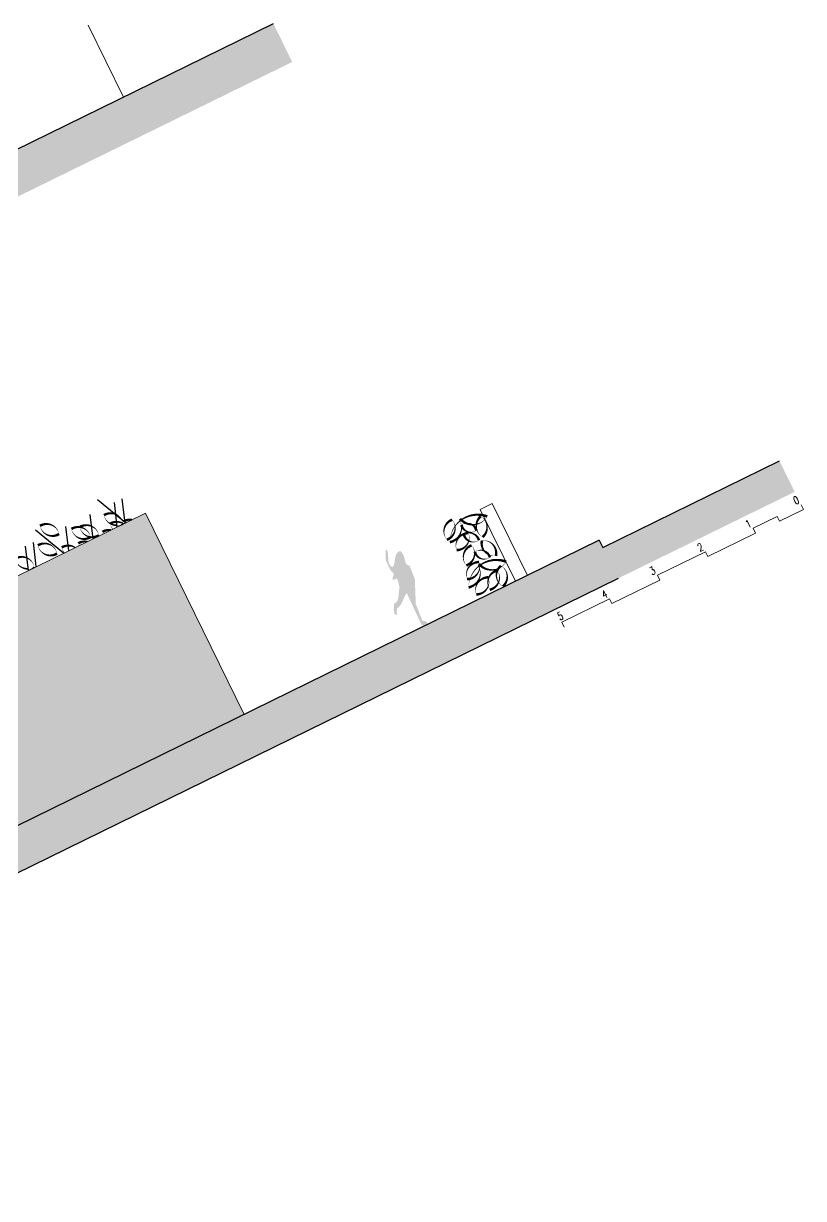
# Model space of a CAD drawing. Header units: millimetres. Extents: x 1754 to 2064, y 960 to 1845.
# Drawn here: x 2048.26 to 2062.89, y 1783.67 to 1805.69 of the extents above; entities that cross this region are included whole.
import ezdxf

# ---------------------------------------------------------------- set-up
doc = ezdxf.new("R2010")
doc.units = ezdxf.units.MM
for name, color, linetype in [('FIGURE_SAGOME', 252, 'Continuous'), ('koty', 3, 'Continuous'), ('okna', 4, 'Continuous'), ('SRAFA', 251, 'Continuous'), ('srafa fasada', 253, 'Continuous'), ('SRAFY', 3, 'Continuous'), ('T_stafaz', 7, 'Continuous'), ('zariz.predmety', 203, 'Continuous'), ('ZDIVO', 1, 'Continuous')]:
    doc.layers.add(name, color=color, linetype=linetype)
doc.styles.add('ROMANS', font='romans.shx', dxfattribs={"width": 0.7})

msp = doc.modelspace()

# ---------------------------------------------------------------- hatches: boundary and pattern name
at = {"layer": 'FIGURE_SAGOME', "linetype": 'Continuous'}
h = msp.add_hatch(color=256, dxfattribs=at)
edge = h.paths.add_edge_path()
edge.add_line((2055.598, 1795.277), (2055.507, 1795.509))
edge.add_arc((2055.451, 1795.493), 0.0582, 375.8318, 395.0629)
edge.add_arc((2055.459, 1795.428), 0.106, 68.2971, 78.6505)
edge.add_line((2055.48, 1795.532), (2055.477, 1795.532))
edge.add_line((2055.477, 1795.532), (2055.449, 1795.548))
edge.add_line((2055.449, 1795.548), (2055.424, 1795.578))
edge.add_line((2055.424, 1795.578), (2055.412, 1795.642))
edge.add_line((2055.412, 1795.642), (2055.395, 1795.703))
edge.add_line((2055.395, 1795.703), (2055.369, 1795.756))
edge.add_line((2055.369, 1795.756), (2055.352, 1795.779))
edge.add_line((2055.352, 1795.779), (2055.33, 1795.799))
edge.add_line((2055.33, 1795.799), (2055.303, 1795.799))
edge.add_line((2055.303, 1795.799), (2055.267, 1795.769))
edge.add_line((2055.267, 1795.769), (2055.246, 1795.734))
edge.add_line((2055.246, 1795.734), (2055.233, 1795.693))
edge.add_line((2055.233, 1795.693), (2055.226, 1795.651))
edge.add_line((2055.226, 1795.651), (2055.214, 1795.568))
edge.add_line((2055.214, 1795.568), (2055.202, 1795.531))
edge.add_line((2055.202, 1795.531), (2055.181, 1795.499))
edge.add_line((2055.181, 1795.499), (2055.142, 1795.522))
edge.add_line((2055.142, 1795.522), (2055.119, 1795.557))
edge.add_line((2055.119, 1795.557), (2055.106, 1795.6))
edge.add_line((2055.106, 1795.6), (2055.101, 1795.647))
edge.add_line((2055.101, 1795.647), (2055.095, 1795.748))
edge.add_line((2055.095, 1795.748), (2055.088, 1795.794))
edge.add_line((2055.088, 1795.794), (2055.072, 1795.833))
edge.add_line((2055.072, 1795.833), (2055.051, 1795.822))
edge.add_line((2055.051, 1795.822), (2055.049, 1795.731))
edge.add_line((2055.049, 1795.731), (2055.053, 1795.642))
edge.add_arc((2055.184, 1795.663), 0.133, 189.2239, 203.8574)
edge.add_arc((2047.947, 1792.369), 7.818, 384.1339, 384.4862, ccw=False)
edge.add_line((2055.082, 1795.566), (2055.123, 1795.479))
edge.add_line((2055.123, 1795.479), (2055.158, 1795.425))
edge.add_line((2055.158, 1795.425), (2055.203, 1795.376))
edge.add_line((2055.203, 1795.376), (2055.198, 1795.34))
edge.add_line((2055.198, 1795.34), (2055.189, 1795.311))
edge.add_line((2055.189, 1795.311), (2055.181, 1795.285))
edge.add_line((2055.181, 1795.285), (2055.181, 1795.257))
edge.add_line((2055.181, 1795.257), (2055.224, 1795.273))
edge.add_line((2055.224, 1795.273), (2055.241, 1795.28))
edge.add_line((2055.241, 1795.28), (2055.261, 1795.284))
edge.add_line((2055.261, 1795.284), (2055.282, 1795.244))
edge.add_line((2055.282, 1795.244), (2055.294, 1795.201))
edge.add_line((2055.294, 1795.201), (2055.301, 1795.159))
edge.add_line((2055.301, 1795.159), (2055.313, 1795.122))
edge.add_line((2055.313, 1795.122), (2055.303, 1795.076))
edge.add_line((2055.303, 1795.076), (2055.299, 1795.029))
edge.add_line((2055.299, 1795.029), (2055.291, 1794.94))
edge.add_line((2055.291, 1794.94), (2055.283, 1794.9))
edge.add_line((2055.283, 1794.9), (2055.268, 1794.866))
edge.add_line((2055.268, 1794.866), (2055.245, 1794.837))
edge.add_line((2055.245, 1794.837), (2055.21, 1794.817))
edge.add_line((2055.21, 1794.817), (2055.204, 1794.704))
edge.add_line((2055.204, 1794.704), (2055.209, 1794.655))
edge.add_line((2055.209, 1794.655), (2055.216, 1794.633))
edge.add_line((2055.216, 1794.633), (2055.229, 1794.614))
edge.add_line((2055.229, 1794.614), (2055.272, 1794.608))
edge.add_line((2055.272, 1794.608), (2055.261, 1794.641))
edge.add_line((2055.261, 1794.641), (2055.26, 1794.677))
edge.add_line((2055.26, 1794.677), (2055.267, 1794.726))
edge.add_line((2055.267, 1794.726), (2055.305, 1794.759))
edge.add_line((2055.305, 1794.759), (2055.335, 1794.796))
edge.add_line((2055.335, 1794.796), (2055.375, 1794.874))
edge.add_line((2055.375, 1794.874), (2055.406, 1794.95))
edge.add_line((2055.406, 1794.95), (2055.424, 1794.984))
edge.add_line((2055.424, 1794.984), (2055.447, 1795.014))
edge.add_line((2055.447, 1795.014), (2055.726, 1794.416))
edge.add_line((2055.726, 1794.416), (2055.795, 1794.421))
edge.add_line((2055.795, 1794.421), (2055.822, 1794.431))
edge.add_line((2055.822, 1794.431), (2055.844, 1794.447))
edge.add_line((2055.844, 1794.447), (2055.817, 1794.475))
edge.add_line((2055.817, 1794.475), (2055.791, 1794.487))
edge.add_line((2055.791, 1794.487), (2055.766, 1794.491))
edge.add_line((2055.766, 1794.491), (2055.743, 1794.491))
edge.add_line((2055.743, 1794.491), (2055.617, 1794.804))
edge.add_line((2055.617, 1794.804), (2055.598, 1795.277))
at = {"layer": 'SRAFA'}
for points in [[(2053.299, 1804.965), (2027.375, 1792.256), (2027.088, 1792.844), (2030.399, 1794.467), (2030.333, 1794.602), (2042.511, 1800.571, 0.004178), (2042.511, 1800.571, -0.004178), (2042.511, 1800.571), (2042.638, 1800.634), (2052.946, 1805.687)], [(2035.357, 1784.388), (2035.709, 1783.67), (2062.719, 1796.911), (2062.433, 1797.494), (2059.122, 1795.871), (2059.056, 1796.006)]]:
    msp.add_hatch(color=256, dxfattribs=at).paths.add_polyline_path(points)
at = {"layer": 'srafa fasada', "linetype": 'Continuous', "lineweight": 0}
h = msp.add_hatch(color=253, dxfattribs=at)
h.dxf.hatch_style = 1
h.paths.add_polyline_path([(2050.549, 1796.513), (2050.106, 1796.296, -0.092693), (2050.076, 1796.281), (2048.441, 1795.479, -0.092693), (2048.41, 1795.465), (2036.636, 1789.693), (2038.485, 1785.922), (2042.013, 1787.651), (2041.947, 1787.786), (2040.913, 1789.896), (2041.63, 1790.247), (2043.337, 1791.085), (2044.372, 1788.974), (2044.438, 1788.84), (2052.398, 1792.742)])
h.paths.add_polyline_path([(2046.57, 1792.669), (2047.019, 1792.889), (2048.053, 1790.779), (2047.604, 1790.559)], flags=16)
h.paths.add_polyline_path([(2046.637, 1792.646), (2046.996, 1792.822), (2047.986, 1790.802), (2047.627, 1790.626)], flags=0)
h.paths.add_polyline_path([(2046.704, 1792.623), (2046.973, 1792.755), (2047.919, 1790.825), (2047.65, 1790.693)], flags=0)

# ---------------------------------------------------------------- linework, layer by layer
at = {"layer": 'okna', "linetype": 'Continuous', "lineweight": 0}
for p, q in [((2050.135, 1804.309), (2049.475, 1805.656)), ((2057.048, 1796.692), (2056.824, 1796.582)), ((2056.824, 1796.582), (2057.484, 1795.235)), ((2057.709, 1795.345), (2057.048, 1796.692)), ((2050.549, 1796.513), (2036.636, 1789.693)), ((2050.549, 1796.513), (2052.398, 1792.742))]:
    msp.add_line(p, q, dxfattribs=at)
at = {"layer": 'SRAFY', "linetype": 'Continuous', "lineweight": 0}
for p, q in [((2062.885, 1796.579), (2062.436, 1796.359)), ((2062.841, 1796.669), (2062.885, 1796.579)), ((2062.392, 1796.449), (2061.944, 1796.229)), ((2062.436, 1796.359), (2062.392, 1796.449)), ((2061.988, 1796.139), (2061.09, 1795.699)), ((2061.944, 1796.229), (2061.988, 1796.139)), ((2061.046, 1795.789), (2060.148, 1795.349)), ((2061.09, 1795.699), (2061.046, 1795.789)), ((2060.192, 1795.259), (2059.294, 1794.819)), ((2060.148, 1795.349), (2060.192, 1795.259)), ((2059.25, 1794.908), (2058.352, 1794.468)), ((2059.294, 1794.819), (2059.25, 1794.908)), ((2058.352, 1794.468), (2058.396, 1794.378))]:
    msp.add_line(p, q, dxfattribs=at)
at = {"layer": 'T_stafaz'}
for p, q in [((2050.174, 1796.329), (2049.65, 1796.762)), ((2050.019, 1796.253), (2049.966, 1796.711)), ((2050.166, 1796.325), (2050.113, 1796.779)), ((2049.566, 1796.031), (2049.512, 1796.488)), ((2049.013, 1795.76), (2048.489, 1796.193)), ((2049.11, 1795.808), (2049.057, 1796.262)), ((2048.501, 1795.509), (2048.448, 1795.963)), ((2048.354, 1795.437), (2048.3, 1795.894))]:
    msp.add_line(p, q, dxfattribs=at)
for points in [[(2050.14, 1796.312, 0.0208, 0.05, 0.288048), (2049.887, 1796.314, 0, 0.0125, 0.120098), (2049.936, 1796.212, 0, 0.0125, 0.120098)], [(2050.297, 1796.389, 0.0319, 0.05, 0.175076), (2050.139, 1796.356, 0, 0.00439, 0.04218), (2050.151, 1796.318, 0, 0.00439, 0.04218)], [(2049.899, 1796.195, 0.0319, 0.05, 0.175076), (2049.742, 1796.161, 0, 0.00439, 0.04218), (2049.753, 1796.123, 0, 0.00439, 0.04218)], [(2049.232, 1795.867, 0.0208, 0.05, 0.288048), (2048.979, 1795.869, 0, 0.0125, 0.120098), (2049.028, 1795.767, 0, 0.0125, 0.120098)]]:
    msp.add_lwpolyline(points, format="xyseb", dxfattribs=at)
at = {"layer": 'zariz.predmety', "color": 253, "linetype": 'Continuous', "ltscale": 0.001}
for points in [[(2050.129, 1796.321, 0, 0, 0), (2050.129, 1796.321, 0, 0.05, 0.520567), (2049.771, 1796.474, 0, 0.0369, 0.369312), (2050.016, 1796.285, 0, 0.0369, 0.369312)], [(2056.2, 1796.013, 0, 0, -0.520567), (2056.2, 1796.013, 0, 0.05, -0.520567), (2056.298, 1796.389, 0, 0.05, -0.520567), (2056.2, 1796.013, 0.05, 0.05, 0)], [(2056.956, 1796.45, 0, 0, -0.520567), (2056.956, 1796.45, 0, 0.05, -0.520567), (2056.447, 1796.409, 0, 0.05, -0.520567), (2056.434, 1796.38, 0, 0.05, -0.520567), (2056.254, 1795.968, 0, 0.05, -0.520567), (2056.956, 1796.45, 0.05, 0.05, 0)], [(2056.472, 1796.29, 0, 0, -0.520567), (2056.472, 1796.29, 0, 0.05, -0.520567), (2056.752, 1796.186, 0, 0.05, -0.520567), (2056.472, 1796.29, 0.05, 0.05, 0)], [(2056.834, 1796.451, 0, 0, -0.520567), (2056.834, 1796.451, 0, 0.05, -0.520567), (2056.869, 1796.064, 0, 0.05, -0.520567), (2056.834, 1796.451, 0.05, 0.05, 0)], [(2048.928, 1796.12, 0, 0, 0.520567), (2048.928, 1796.12, 0, 0.05, 0.520567), (2048.571, 1796.273, 0, 0.05, 0.520567), (2048.928, 1796.12, 0.05, 0.05, 0)], [(2049.518, 1796.063, 0, 0, 0.520567), (2049.518, 1796.063, 0, 0.05, 0.520567), (2049.161, 1796.216, 0, 0.05, 0.520567), (2049.518, 1796.063, 0.05, 0.05, 0)], [(2049.675, 1796.098, 0, 0, 0.520567), (2049.675, 1796.098, 0, 0.05, 0.520567), (2049.317, 1796.251, 0, 0.05, 0.520567), (2049.675, 1796.098, 0.05, 0.05, 0)], [(2056.604, 1796.138, 0, 0, -0.520567), (2056.604, 1796.138, 0, 0.05, -0.520567), (2056.383, 1795.819, 0, 0.05, -0.520567), (2056.604, 1796.138, 0.05, 0.05, 0)], [(2056.519, 1796.107, 0, 0, -0.520567), (2056.519, 1796.107, 0, 0.05, -0.520567), (2056.8, 1796.003, 0, 0.05, -0.520567), (2056.519, 1796.107, 0.05, 0.05, 0)], [(2048.89, 1795.755, 0, 0, 0.520567), (2048.89, 1795.755, 0, 0.05, 0.520567), (2048.532, 1795.908, 0, 0.05, 0.520567), (2048.89, 1795.755, 0.05, 0.05, 0)], [(2056.564, 1795.532, 0, 0, -0.520567), (2056.564, 1795.532, 0, 0.05, -0.520567), (2056.662, 1795.909, 0, 0.05, -0.520567), (2056.564, 1795.532, 0.05, 0.05, 0)], [(2056.857, 1795.998, 0, 0, -0.520567), (2056.857, 1795.998, 0, 0.05, -0.520567), (2057.118, 1795.71, 0, 0.05, -0.520567), (2056.857, 1795.998, 0.05, 0.05, 0)], [(2048.463, 1795.504, 0, 0, 0), (2048.463, 1795.504, 0, 0.05, 0.520567), (2048.106, 1795.657, 0, 0.0369, 0.369312), (2048.35, 1795.469, 0, 0.0369, 0.369312)], [(2056.724, 1795.786, 0, 0, -0.520567), (2056.724, 1795.786, 0, 0.05, -0.520567), (2057.005, 1795.682, 0, 0.05, -0.520567), (2056.724, 1795.786, 0.05, 0.05, 0)], [(2056.8, 1795.595, 0, 0, -0.520567), (2056.8, 1795.595, 0, 0.05, -0.520567), (2056.578, 1795.275, 0, 0.05, -0.520567), (2056.8, 1795.595, 0.05, 0.05, 0)], [(2057.309, 1795.602, 0, 0, -0.520567), (2057.309, 1795.602, 0, 0.05, -0.520567), (2056.8, 1795.561, 0, 0.05, -0.520567), (2056.786, 1795.532, 0, 0.05, -0.520567), (2056.606, 1795.12, 0, 0.05, -0.520567), (2057.309, 1795.602, 0.05, 0.05, 0)], [(2057.004, 1795.077, 0, 0, -0.520567), (2057.004, 1795.077, 0, 0.05, -0.520567), (2057.147, 1795.438, 0, 0.05, -0.520567), (2057.004, 1795.077, 0.05, 0.05, 0)], [(2057.212, 1795.526, 0, 0, -0.520567), (2057.212, 1795.526, 0, 0.05, -0.520567), (2057.247, 1795.139, 0, 0.05, -0.520567), (2057.212, 1795.526, 0.05, 0.05, 0)], [(2056.974, 1795.309, 0, 0, -0.520567), (2056.974, 1795.309, 0, 0.05, -0.520567), (2056.752, 1794.989, 0, 0.05, -0.520567), (2056.974, 1795.309, 0.05, 0.05, 0)]]:
    msp.add_lwpolyline(points, format="xyseb", close=True, dxfattribs=at)
msp.add_lwpolyline([(2049.458, 1795.978, 0.0309, 0.05, 0.185847), (2049.29, 1795.946, 0, 0.00502, 0.04822), (2049.304, 1795.903, 0, 0.00502, 0.04822)], format="xyseb", dxfattribs=at)
at = {"layer": 'ZDIVO'}
for p, q in [((2030.333, 1794.602), (2052.946, 1805.687)), ((2059.122, 1795.871), (2062.433, 1797.494)), ((2059.056, 1796.006), (2035.357, 1784.388)), ((2059.056, 1796.006), (2059.122, 1795.871)), ((2059.408, 1795.287), (2035.709, 1783.67))]:
    msp.add_line(p, q, dxfattribs=at)

# ---------------------------------------------------------------- texts
at = {"layer": 'koty', "linetype": 'Continuous', "lineweight": 0, "char_height": 0.15, "width": 1.66419, "attachment_point": 3, "rotation": 26.115, "style": 'ROMANS'}
for s, insert in [('0', (2062.755, 1796.84)), ('1', (2061.857, 1796.4)), ('2', (2060.959, 1795.96)), ('3', (2060.061, 1795.519)), ('4', (2059.163, 1795.079)), ('5', (2058.332, 1794.672))]:
    msp.add_mtext(s, dxfattribs=dict(at, insert=insert))

doc.saveas('drawing.dxf')
